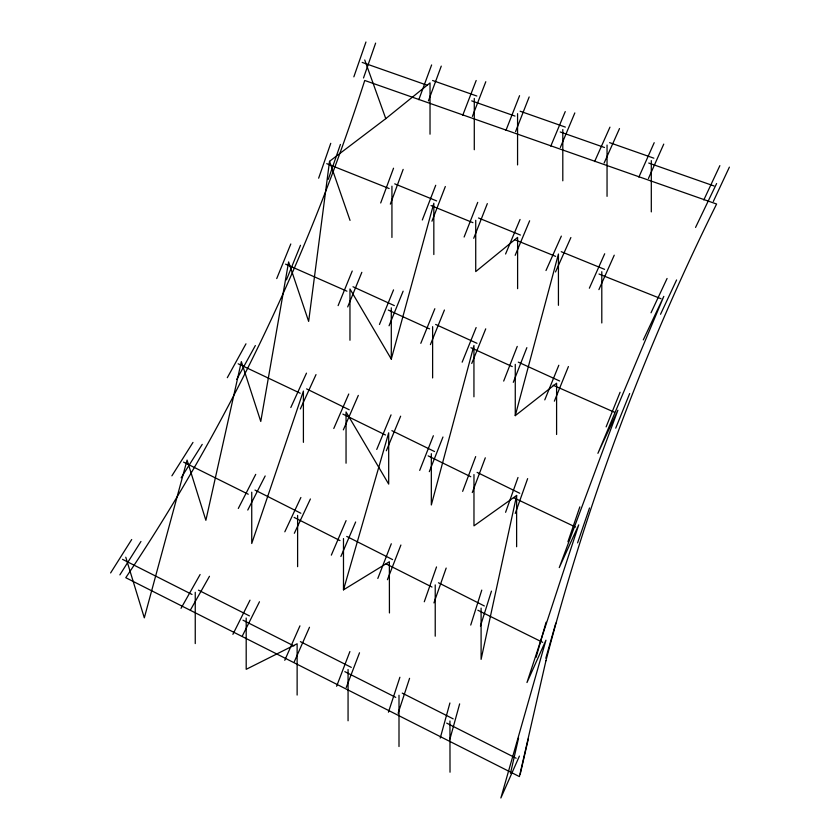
<?xml version="1.0" encoding="UTF-8"?>
<svg xmlns="http://www.w3.org/2000/svg" width="840" height="840" viewBox="0 0 840 840"><rect width="100%" height="100%" fill="white"/><g stroke="black" fill="none" stroke-linecap="round" stroke-linejoin="round"><path stroke-width="1.26" d="M430.028 134.19L430.028 82.908L385.781 118.65L329.532 161.322L308.647 321.405L288.614 261.933L260.767 421.459L241.343 361.62L205.874 520.307L187.068 460.1L144.312 617.841L125.78 557.203M473.97 474.579L473.97 525.851L516.621 495.453L481.1 659.369L481.1 608.097M510.489 773.336L518.563 738.098M520.254 774.081L528.329 738.843M556.595 434.49L556.595 383.208L515.267 415.643L558.432 254.027L558.432 305.308M349.965 340.253L349.965 288.981L391.293 359.1L433.829 203.249L433.829 254.531M440.233 738.098L449.915 702.986M449.957 738.99L459.648 703.889M536.109 657.3L546.074 622.22M545.822 658.214L555.797 623.144M389.435 612.958L389.361 561.74L343.487 589.837L388.689 432.82L388.689 484.092L346.048 411.947L346.048 463.218M470.736 625.065L481.772 590.1M480.428 626.083L491.463 591.119M388.427 712.183L399.893 677.26M398.108 713.244L409.574 678.321M567.934 541.769L579.852 506.888M577.595 542.871L589.512 507.99M318.644 178.185L330.75 143.335M353.85 76.85L365.957 42M328.304 179.298L340.41 144.448M363.51 77.973L375.617 43.123M424.284 601.766L436.517 566.937M433.933 602.9L446.177 568.061M505.596 512.295L517.996 477.477M515.245 513.44L527.635 478.622M380.699 202.976L393.53 168.21M418.803 99.708L431.624 64.943M390.338 204.152L403.158 169.386M428.431 100.884L441.263 66.118M462.651 491.348L475.671 456.603M472.28 492.544L485.3 457.81M336.609 686.259L349.902 651.546M346.227 687.488L359.52 652.775M422.32 219.986L435.719 185.283M462.777 115.185L476.175 80.483M431.939 221.214L445.326 186.522M472.395 116.414L485.793 81.722M377.811 578.456L391.293 543.774M387.429 579.705L400.901 545.024M503.685 381.077L517.251 346.406M513.293 382.326L526.859 347.655M464.121 237.027L477.719 202.367M505.964 130.358L519.561 95.686M473.729 238.287L487.326 203.616M515.571 131.607L529.168 96.947M419.706 470.4L433.356 435.74M429.314 471.66L442.964 437M462.157 362.177L476.133 327.558M471.744 363.468L485.73 328.85M606.123 426.878L620.088 392.259M615.72 428.159L629.675 393.54M276.728 278.576L290.798 243.978M286.419 279.888L300.489 245.291M379.459 324.471L393.54 289.873M389.056 325.773L403.127 291.175M420.808 343.329L434.837 308.721M430.406 344.62L444.423 310.012M544.782 399.872L558.81 365.253M554.369 401.163L568.407 366.555M338.111 305.623L352.233 271.026M347.697 306.925L361.83 272.328M376.751 449.442L391.052 414.876M386.327 450.765L400.638 416.199M505.586 254.006L520.065 219.45M550.767 146.139L565.247 111.594M515.162 255.339L529.641 220.784M560.343 147.472L574.823 112.927M331.328 555.135L346.08 520.632M340.893 556.5L355.645 521.986M333.784 428.484L348.757 394.012M343.34 429.87L358.312 395.399M284.76 660.303L299.943 625.852M294.315 661.7L309.488 627.26M519.404 756.084L500.871 798L545.948 640.216L526.974 682.542L578.718 524.874L559.262 567.609L617.904 410.204L597.912 453.327L663.81 296.373L643.293 339.885M545.99 270.532L561.341 236.114M594.605 161.574L609.956 127.155M555.524 271.95L570.885 237.531M604.139 162.992L619.5 128.573M589.355 288.204L604.695 253.775M638.862 177.114L654.202 142.695M598.899 289.621L614.24 255.192M648.407 178.532L663.747 144.113M290.808 407.526L306.485 373.149M300.332 408.975L316.008 374.598M284.823 531.804L300.888 497.49M294.336 533.284L310.401 498.971M651.021 312.795L667.075 278.471M703.815 199.952L719.87 165.638M660.534 314.276L676.589 279.962M713.328 201.442L729.383 167.129M695.562 227.43L716.604 183.54M232.901 634.326L250.005 600.18M242.372 635.901L259.476 601.755M238.308 508.452L255.728 474.358M247.758 510.058L265.178 475.965M227.315 377.685L245.973 343.812M236.702 379.418L255.36 345.544M181.031 608.317L200.109 574.529M190.397 610.082L209.475 576.293M110.617 572.933L131.691 539.532M171.896 475.829L192.98 442.428M119.868 574.875L140.952 541.475M181.157 477.771L202.23 444.37M432.59 80.483L476.847 96.023M520.118 111.216L565.351 127.103M609.609 142.643L653.867 158.183M362.177 62.412L427.476 85.344M471.723 100.884L515.004 116.078M560.238 131.964L604.496 147.504M648.743 163.044L714.042 185.966M599.004 274.04L661.017 298.715M326.739 163.663L389.141 188.528M394.727 183.845L436.622 200.907M478.517 217.98L520.412 235.053M561.236 251.685L604.59 269.356M431.036 205.59L472.92 222.663M514.815 239.736L555.639 256.368M285.579 264.149L346.941 291.197M553.109 385.224L614.418 412.219M353 286.755L394.328 305.603M435.656 324.45L476.973 343.298M518.301 362.145L559.629 380.993M388.258 310.044L429.587 328.881M470.915 347.729L512.232 366.576M238.151 363.783L300.227 393.236M513.492 497.658L575.6 527.079M306.59 388.899L349.23 409.773M391.881 430.657L434.522 451.531M477.099 472.374L519.74 493.259M342.867 414.11L385.507 434.994M428.148 455.868L470.788 476.742M477.855 610.228L542.703 642.359M183.572 462.116L248.252 494.225M254.982 490.067L300.856 513.25M346.731 536.424L392.595 559.598M438.469 582.771L484.344 605.955M294.126 517.398L339.99 540.582M386.117 563.881L431.981 587.055M198.492 590.163L249.428 615.899M300.373 641.634L351.309 667.38M402.245 693.115L453.18 718.851M122.535 559.346L192.003 594.447M242.949 620.183L293.885 645.918M344.82 671.654L395.756 697.389M446.691 723.125L516.159 758.226M364.739 59.987L385.781 118.65M329.532 161.322L350.038 220.385M449.935 720.993L450.019 772.212M651.304 160.608L651.304 211.89M607.047 145.068L607.047 196.35M601.797 271.698L601.797 322.969M562.8 129.528L562.8 180.81M517.608 288.666L517.608 237.395L475.724 271.593L475.724 220.322M517.566 113.652L517.566 164.923M516.621 495.453L516.621 546.735M515.267 364.361L515.267 415.643M474.285 98.448L474.285 149.73M473.939 396.795L473.939 345.513L431.33 504.977L431.33 453.695M435.225 584.913L435.225 636.195M432.621 326.666L432.621 377.947M399 695.247L399 746.529M391.933 186.186L391.933 237.458M391.293 307.818L391.293 359.1M348.065 669.512L348.065 720.794M343.487 538.566L343.487 589.837M303.408 442.344L303.408 391.062L251.738 543.49L251.738 492.209M297.612 515.393L297.612 566.664M297.129 695.058L297.129 643.776L246.194 669.312L246.194 618.041M195.248 592.305L195.248 643.577M545.948 660.712L519.404 776.58L125.78 577.7C228.701 424.389 308.385 256.221 364.739 80.472L716.604 204.026C644.207 349.923 586.95 503.087 545.948 660.712"/></g></svg>
